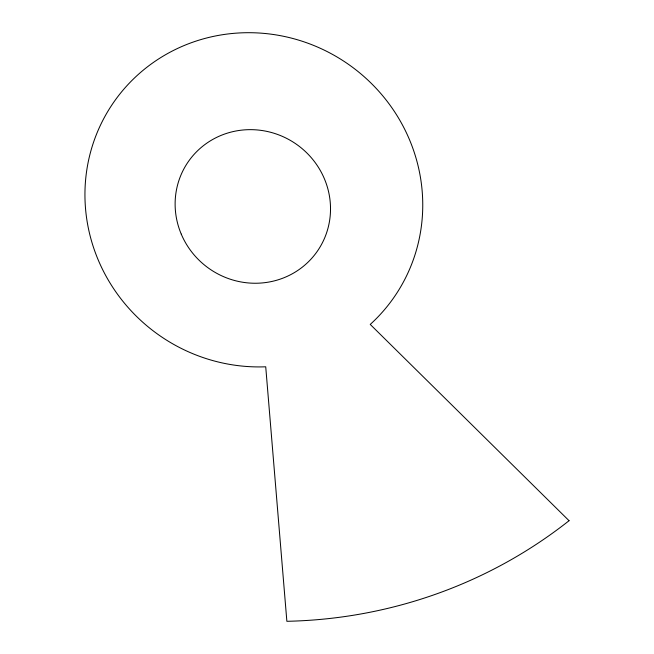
<?xml version="1.0" encoding="UTF-8"?>
<svg xmlns="http://www.w3.org/2000/svg" width="654" height="654" viewBox="0 0 654 654"><rect width="100%" height="100%" fill="white"/><g stroke="black" fill="none" stroke-linecap="round" stroke-linejoin="round"><path stroke-width="0.98" d="M569.054 520.707L370.238 324.425A170.743 165.241 35.5 0 0 337.309 57.151A170.743 165.241 35.5 0 0 89.132 157.778A170.743 165.241 35.5 0 0 265.728 366.796L286.869 621.3A489.143 475.621 43.2 0 0 569.054 520.707M181.256 234.124A78.529 75.946 34.8 0 0 314.803 254.659A78.529 75.946 34.8 0 0 262.409 130.571A78.529 75.946 34.8 0 0 181.256 234.124"/></g></svg>
